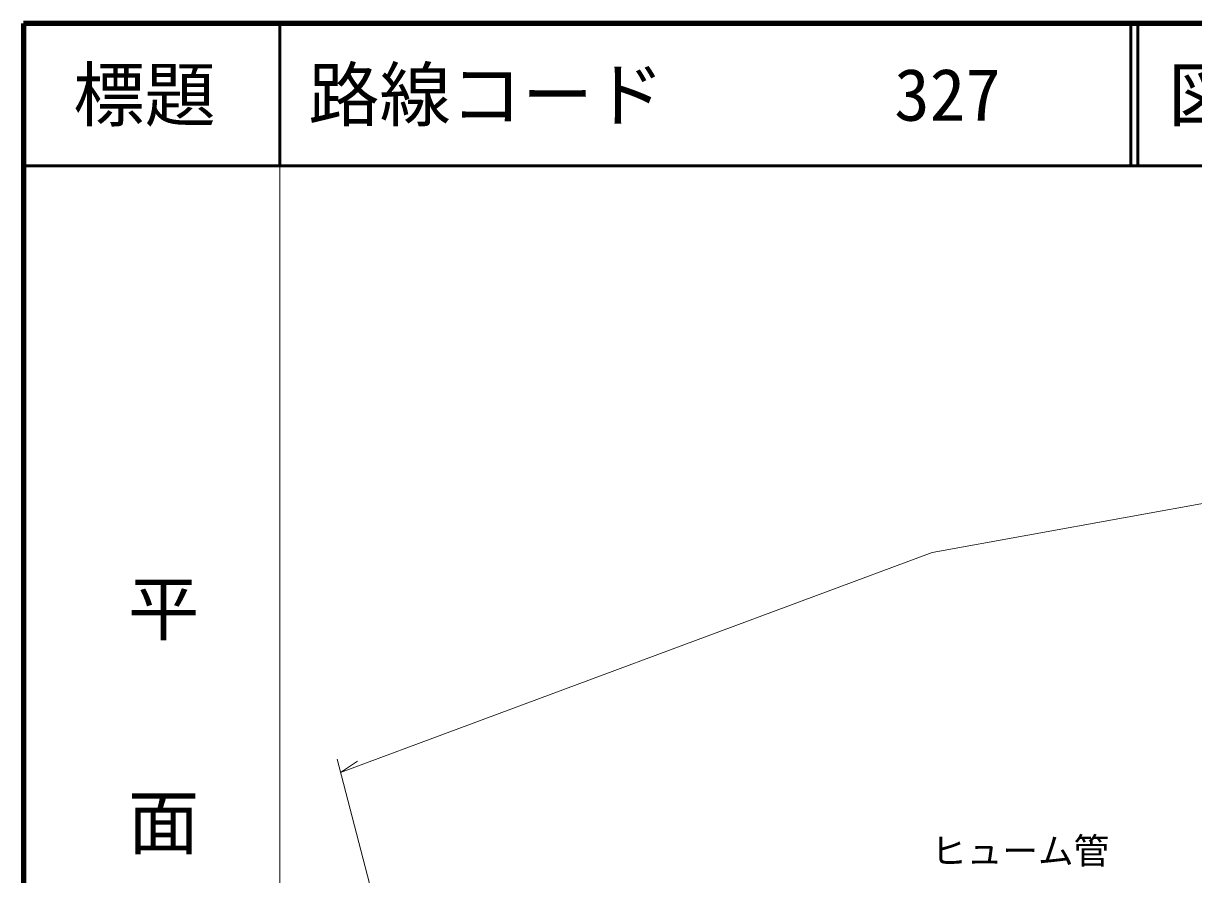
# Model space of a CAD drawing. Units: millimetres, scale not verified. Extents: x 40000 to 680000, y 20000 to 380000.
# Drawn here: x 40000 to 122161, y 320250 to 380000 of the extents above; entities that cross this region are included whole.
import ezdxf
from ezdxf.enums import TextEntityAlignment as Align

# ---------------------------------------------------------------- set-up
doc = ezdxf.new("R2010")
doc.units = ezdxf.units.MM
doc.header["$LTSCALE"] = 1000
for name, color, linetype, lineweight in [('M-STR-HTXT', 7, 'Continuous', 13), ('M-TTL', 2, 'Continuous', 140), ('M-TTL-BAND', 7, 'Continuous', 13), ('M-TTL-LINE', 7, 'Continuous', 50), ('M-TTL-TXT', 7, 'Continuous', 13)]:
    doc.layers.add(name, color=color, linetype=linetype, lineweight=lineweight)
doc.styles.add('@ＭＳ ゴシック', font='')
doc.styles.add('ＭＳ ゴシック', font='')
doc.styles.get('@ＭＳ ゴシック').set_extended_font_data('@MS Gothic')
doc.styles.get('ＭＳ ゴシック').set_extended_font_data('MS Gothic')

msp = doc.modelspace()

# ---------------------------------------------------------------- linework, layer by layer
at = {"layer": 'M-STR-HTXT'}
for p, q in [((103796, 342870), (156104, 352307)), ((62266, 327414), (103796, 342870)), ((68785, 302500), (62019, 328359)), ((62266, 327414), (63447, 328210))]:
    msp.add_line(p, q, dxfattribs=at)
at = {"layer": 'M-TTL'}
for p, q in [((40000, 380000), (40000, 20000)), ((680000, 380000), (40000, 380000))]:
    msp.add_line(p, q, dxfattribs=at)
at = {"layer": 'M-TTL-BAND'}
msp.add_line((58000, 370000), (58000, 20000), dxfattribs=at)
at = {"layer": 'M-TTL-LINE'}
for p, q in [((58000, 380000), (58000, 370000)), ((117750, 380000), (117750, 370000)), ((118250, 380000), (118250, 370000)), ((40000, 370000), (680000, 370000))]:
    msp.add_line(p, q, dxfattribs=at)

# ---------------------------------------------------------------- texts
at = {"layer": 'M-STR-HTXT', "style": 'ＭＳ ゴシック'}
msp.add_text('ヒューム管', height=1833, dxfattribs=at).set_placement((109983, 320451), align=Align.BOTTOM_CENTER)
at = {"layer": 'M-TTL-BAND', "style": '@ＭＳ ゴシック'}
msp.add_text('平\u3000\u3000面\u3000\u3000図', height=3666, rotation=270, dxfattribs=at).set_placement((49777, 306475), align=Align.MIDDLE_RIGHT)
at = {"layer": 'M-TTL-TXT', "style": 'ＭＳ ゴシック'}
msp.add_text('標題', height=3666, dxfattribs=at).set_placement((48500, 375000), align=Align.MIDDLE_CENTER)
for s, p in [('路線コード', (60000, 375000)), ('図面コード', (120380, 375000)), ('327', (101142, 375000))]:
    msp.add_text(s, height=3666, dxfattribs=at).set_placement(p, align=Align.MIDDLE_LEFT)

doc.saveas('drawing.dxf')
